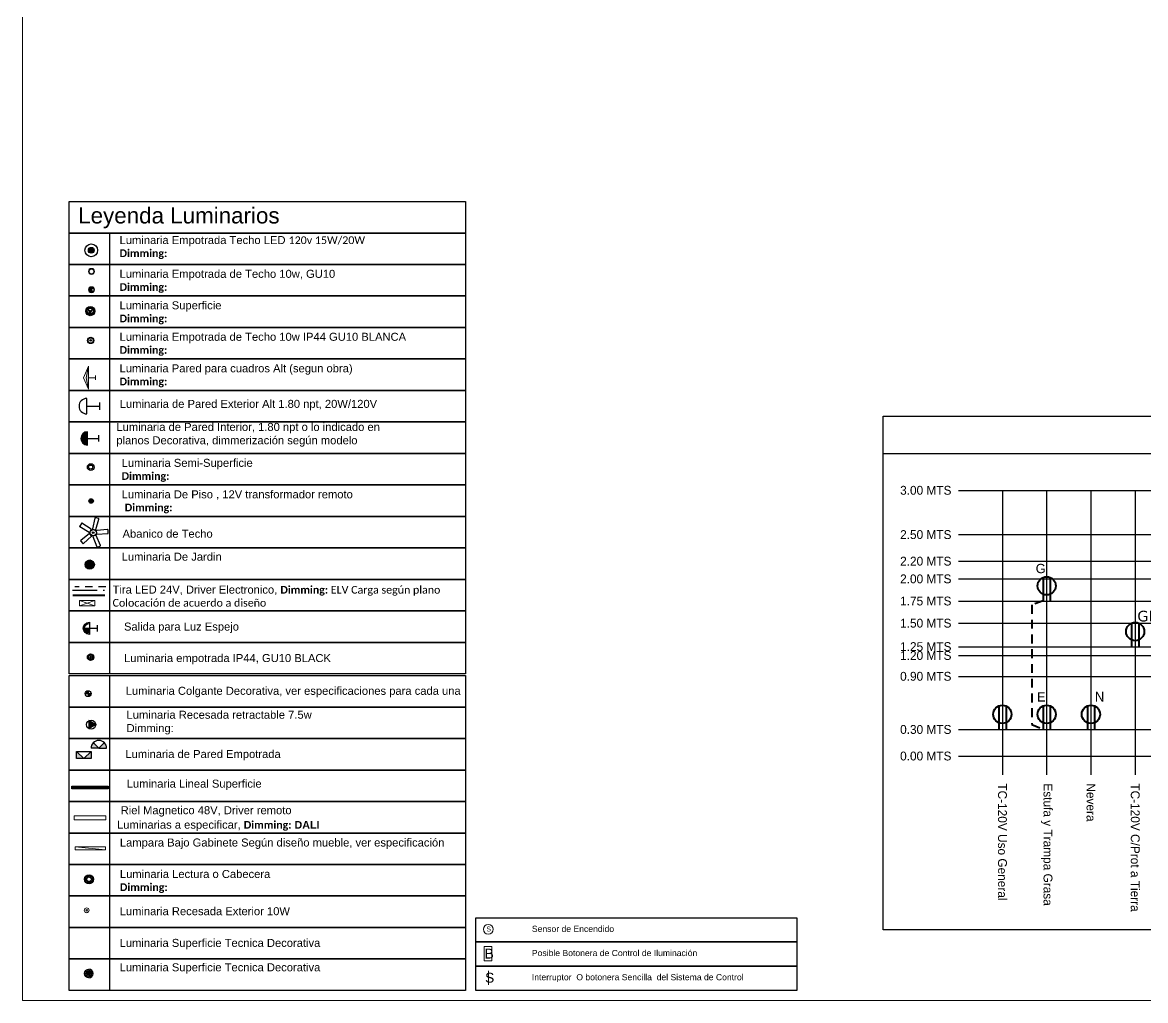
# Model space of a CAD drawing. Header units: metres. Extents: x 14 to 2416, y -346 to 476.
# Drawn here: x 113.19 to 132.22, y -103.94 to -87.38 of the extents above; entities that cross this region are included whole.
import ezdxf

# ---------------------------------------------------------------- set-up
doc = ezdxf.new("R2010")
doc.units = ezdxf.units.M
for name, pattern in [('0', [0]), ('B2-1$0$HIDDEN2', [0.1875, 0.125, -0.0625]), ('CONTINUA', [0]), ('Dash Style-2', [0.694425, 0.48607, -0.208355]), ('HIDDEN', [0.375, 0.25, -0.125]), ('STYLE_03', [0.5, 0.416656, -0.083344])]:
    doc.linetypes.add(name, pattern=pattern)
doc.layers.get('0').update_dxf_attribs({"linetype": '0', "lineweight": 20})
doc.layers.get('Defpoints').update_dxf_attribs({"color": 6})
for name, color, linetype, lineweight in [('A-WALL-PATT', 111, 'Continuous', 5), ('E Leyenda', 7, 'Continuous', 13), ('E Salida TCorrientes', 24, 'CONTINUA', 40), ('E Tablas Electricas', 152, 'Continuous', 25), ('E Textos Electricos', 7, 'Continuous', 15), ('E Tuberia Emp Piso', 24, 'Dash Style-2', 40), ('MAVA', 1, 'Continuous', 15), ('MAVA -LUMINARIAS', 1, 'Continuous', 18), ('MAVA int', 3, 'Continuous', 18), ('MAVA TEXTO', 1, 'Continuous', 30)]:
    doc.layers.add(name, color=color, linetype=linetype, lineweight=lineweight)
for name, color, linetype in [('M luces', 1, 'Continuous'), ('MAVA ELECTRICAS', 11, 'Continuous'), ('MAVA LUM', 1, 'Continuous'), ('MAVA Luminarias', 1, 'Continuous')]:
    doc.layers.add(name, color=color, linetype=linetype)
doc.styles.add('Arial', font='arial.ttf', dxfattribs={"height": 375})
doc.styles.add('CENTURY GOTHIC', font='GOTHIC.TTF')
doc.styles.add('DIMTEXT', font='dim.shx', dxfattribs={"width": 0.75})
doc.styles.add('Engineering_PLUS_Standard', font='romand.shx', dxfattribs={"width": 0.75})
doc.styles.get("Standard").update_dxf_attribs({"font": 'arial.ttf', "height": 0.1875})
pattern_1 = [(0, (0, 0), (0, 6.985), [5.08, -1.905]), (90, (0, 0), (-6.985, 4e-16), [5.08, -1.905])]

# ---------------------------------------------------------------- blocks, each defined once
blk = doc.blocks.new('SCONCE 1')
at = {"layer": 'MAVA Luminarias', "color": 5, "linetype": 'Continuous'}
for p, q in [((-1.374, 0.679), (-1.374, 1.191)), ((-1.374, 0.935), (-0.931, 0.935)), ((-0.931, 0.816), (-0.931, 1.054))]:
    blk.add_line(p, q, dxfattribs=at)
blk.add_arc((-1.374, 0.935), 0.256, 90, 270, dxfattribs=at)
blk = doc.blocks.new('SCONCE 2')
at = {"layer": 'MAVA Luminarias', "linetype": 'Continuous'}
blk.add_hatch(color=1, dxfattribs=at).paths.add_polyline_path([(0.342, -0.24, 1), (-0.169, -0.24)])
at = {"layer": 'MAVA Luminarias', "color": 1, "linetype": 'Continuous'}
for p, q in [((-0.169, -0.24), (0.342, -0.24)), ((0.087, -0.24), (0.087, -0.682)), ((-0.032, -0.682), (0.206, -0.682))]:
    blk.add_line(p, q, dxfattribs=at)
blk.add_arc((0.087, -0.24), 0.256, 0, 180, dxfattribs=at)
blk = doc.blocks.new('pendant grande')
at = {"layer": 'MAVA Luminarias', "color": 160}
for radius in [0.163, 0.099]:
    blk.add_circle((4071482.91, -515020.168), radius, dxfattribs=at)
blk = doc.blocks.new('piso')
at = {"layer": 'MAVA Luminarias', "transparency": 33554687}
blk.add_hatch(color=6, dxfattribs=at).paths.add_polyline_path([(513802.922, 2035255.174, 1), (513803.034, 2035255.174, 1)])
at = {"layer": 'MAVA Luminarias', "color": 6, "transparency": 33554687}
blk.add_circle((513802.978, 2035255.174), 0.0562, dxfattribs=at)
blk = doc.blocks.new('abanico mava')
at = {"layer": 'MAVA Luminarias', "linetype": 'ByBlock', "lineweight": -2, "extrusion": (4.64878e-10, 3.72215e-09, 1), "elevation": 0}
for points in [[(513803.102, 2035248.678), (513803.215, 2035249.086, 0.421374), (513803.203, 2035249.107), (513803.084, 2035249.136, 0.421374), (513803.064, 2035249.124), (513802.972, 2035248.71, 0.407089), (513802.984, 2035248.69), (513803.082, 2035248.666, 0.407089)], [(513802.921, 2035248.69), (513802.567, 2035248.923, 0.421374), (513802.544, 2035248.918), (513802.479, 2035248.814, 0.421374), (513802.485, 2035248.791), (513802.85, 2035248.576, 0.407089), (513802.873, 2035248.581), (513802.926, 2035248.667, 0.407089)], [(513802.993, 2035248.405), (513803.142, 2035248.008, 0.421374), (513803.164, 2035247.998), (513803.278, 2035248.044, 0.421374), (513803.287, 2035248.066), (513803.118, 2035248.455, 0.407089), (513803.096, 2035248.464), (513803.003, 2035248.426, 0.407089)]]:
    blk.add_lwpolyline(points, format="xyb", close=True, dxfattribs=at)
at = {"layer": 'MAVA Luminarias', "linetype": 'ByBlock', "lineweight": -2, "extrusion": (4.64878e-10, 3.72215e-09, 1)}
for points in [[(513803.147, 2035248.501), (513803.57, 2035248.521, 0.421374), (513803.586, 2035248.539), (513803.578, 2035248.661, 0.421374), (513803.559, 2035248.676), (513803.137, 2035248.636, 0.407089), (513803.122, 2035248.618), (513803.129, 2035248.517, 0.407089)], [(513802.854, 2035248.521), (513802.522, 2035248.257, 0.421374), (513802.52, 2035248.233), (513802.599, 2035248.139, 0.421374), (513802.623, 2035248.137), (513802.94, 2035248.418, 0.407089), (513802.942, 2035248.442), (513802.877, 2035248.519, 0.407089)]]:
    blk.add_lwpolyline(points, format="xyb", close=True, dxfattribs=at)
at = {"layer": 'MAVA Luminarias', "linetype": 'ByBlock', "lineweight": -2}
for radius in [0.123, 0.0335]:
    blk.add_circle((513803.004, 2035248.559), radius, dxfattribs=at)
blk = doc.blocks.new('driver tira led')
at = {"layer": 'A-WALL-PATT', "lineweight": 0, "true_color": 0x2776bb}
h = blk.add_hatch(dxfattribs=at)
h.set_pattern_fill('ANGLE', color=152)
h.set_pattern_definition(pattern_1)
h.paths.add_polyline_path([(15.226, 4.474), (15.226, 4.392), (15.346, 4.433)])
h.paths.add_polyline_path([(15.467, 4.474), (15.346, 4.433), (15.467, 4.392)])
at = {"layer": 'MAVA Luminarias', "linetype": 'Continuous', "lineweight": 0, "true_color": 0x2776bb}
h = blk.add_hatch(dxfattribs=at)
h.set_pattern_fill('ANGLE', color=152)
h.set_pattern_definition(pattern_1)
h.paths.add_polyline_path([(15.346, 4.433), (15.226, 4.474), (15.226, 4.392)])
h.paths.add_polyline_path([(15.467, 4.392), (15.467, 4.474), (15.346, 4.433)])
at = {"layer": 'MAVA Luminarias', "color": 152, "linetype": 'Continuous', "lineweight": 0, "true_color": 0x2776bb}
for p, q in [((15.226, 4.474), (15.467, 4.392)), ((15.226, 4.392), (15.467, 4.474))]:
    blk.add_line(p, q, dxfattribs=at)
blk.add_lwpolyline([(15.226, 4.474), (15.467, 4.474), (15.467, 4.392), (15.226, 4.392)], close=True, dxfattribs=at)
blk = doc.blocks.new('lum decorativa')
at = {"layer": 'MAVA Luminarias', "ltscale": 0.3, "transparency": 33554687}
h = blk.add_hatch(color=82, dxfattribs=at)
h.paths.add_polyline_path([(513802.938, 2035251.338, 0.414214), (513802.864, 2035251.265), (513802.938, 2035251.265)])
h.paths.add_polyline_path([(513802.938, 2035251.191, 0.414214), (513803.011, 2035251.265), (513802.938, 2035251.265)])
at = {"layer": 'MAVA Luminarias', "color": 82, "ltscale": 0.3, "transparency": 33554687}
for p, q in [((513802.864, 2035251.265), (513803.011, 2035251.265)), ((513802.938, 2035251.338), (513802.938, 2035251.191))]:
    blk.add_line(p, q, dxfattribs=at)
blk.add_circle((513802.938, 2035251.265), 0.0737, dxfattribs=at)
blk = doc.blocks.new('lineal fluo')
at = {"layer": 'MAVA Luminarias'}
blk.add_hatch(color=256, dxfattribs=at).paths.add_polyline_path([(510997.912, 2034552.46), (510997.912, 2034552.426), (510998.82, 2034552.426), (510998.82, 2034552.46)])
blk.add_line((510997.912, 2034552.426), (510998.82, 2034552.426), dxfattribs=at)
blk.add_lwpolyline([(510997.912, 2034552.46), (510998.82, 2034552.46), (510998.82, 2034552.391), (510997.912, 2034552.391)], close=True, dxfattribs=at)
blk = doc.blocks.new('luminaria empotrada wallwash')
at = {"layer": 'MAVA Luminarias'}
h = blk.add_hatch(color=210, dxfattribs=at)
h.dxf.hatch_style = 1
h.paths.add_polyline_path([(511320.381, 2038005.545), (511320.534, 2038005.633), (511320.381, 2038005.722)])
at = {"layer": 'MAVA Luminarias', "color": 210}
blk.add_lwpolyline([(511320.534, 2038005.633), (511320.381, 2038005.722), (511320.381, 2038005.545)], close=True, dxfattribs=at)
blk.add_circle((511320.432, 2038005.633), 0.102, dxfattribs=at)
blk = doc.blocks.new('undercounter')
at = {"layer": 'MAVA -LUMINARIAS', "lineweight": 0}
h = blk.add_hatch(dxfattribs=at)
h.set_pattern_fill('ANGLE', color=6)
h.set_pattern_definition(pattern_1)
h.paths.add_polyline_path([(19.338, 1.583), (19.338, 1.517), (20.015, 1.517)])
at = {"layer": 'MAVA -LUMINARIAS', "color": 6, "lineweight": 0}
blk.add_line((19.338, 1.583), (20.015, 1.517), dxfattribs=at)
blk.add_lwpolyline([(19.338, 1.583), (20.015, 1.583), (20.015, 1.517), (19.338, 1.517)], close=True, dxfattribs=at)
blk = doc.blocks.new('1in reflector')
at = {"layer": 'A-WALL-PATT', "lineweight": 0, "true_color": 0x2776bb}
h = blk.add_hatch(dxfattribs=at)
h.set_pattern_fill('ANGLE', color=152)
h.set_pattern_definition(pattern_1)
h.paths.add_polyline_path([(-9.223, 2.193, 1), (-9.148, 2.193, 1)])
h.paths.add_polyline_path([(-9.173, 2.193, -1), (-9.198, 2.193, -1)], flags=16)
at = {"layer": 'MAVA -LUMINARIAS', "color": 143, "lineweight": 0, "true_color": 0x7aafdf}
for radius in [0.0375, 0.0125]:
    blk.add_circle((-9.186, 2.193), radius, dxfattribs=at)
blk = doc.blocks.new('*U282')
at = {"ltscale": 0.01}
h = blk.add_hatch(color=5, dxfattribs=at)
h.dxf.hatch_style = 1
edge = h.paths.add_edge_path()
edge.add_line((0, 0.215), (0, 0.131))
edge.add_line((0, 0.131), (0.084, 0.131))
edge.add_arc((0, 0.131), 0.0838, 0, 90)
at = {"layer": 'M luces', "color": 5, "linetype": 'Continuous'}
for p, q in [((0, 0.215), (0, 0)), ((-0.103, 0.131), (0.103, 0.131)), ((-0.052, 0), (0.052, 0))]:
    blk.add_line(p, q, dxfattribs=at)
for radius in [0.103, 0.0838]:
    blk.add_arc((0, 0.131), radius, 0, 180, dxfattribs=at)
at = {"ltscale": 1e-05, "style": 'DIMTEXT', "flags": 1}
blk.add_attdef('MULTIPLICADOR', (0.164, 0.472), '', height=0.15, dxfattribs=at)
at = {"layer": 'MAVA ELECTRICAS', "color": 3, "ltscale": 1e-05, "style": 'Engineering_PLUS_Standard', "width": 0.75}
blk.add_attdef('Control', (-0.095, 0.32), '', height=0.1, rotation=90, dxfattribs=at)
at = {"layer": 'MAVA TEXTO', "ltscale": 1e-05, "style": 'Arial', "width": 0.8}
blk.add_attdef('ALTURA_MONTAJE', (0.147, 0.321), '', height=0.096, dxfattribs=at)
blk = doc.blocks.new('SUPERFICIAL')
at = {"layer": 'MAVA LUM'}
h = blk.add_hatch(color=256, dxfattribs=at)
h.dxf.hatch_style = 1
edge = h.paths.add_edge_path()
edge.add_arc((0.001, 0.002), 0.059, 0, 360)
for radius in [0.13, 0.0593]:
    blk.add_circle((0.001, 0.002, 0), radius, dxfattribs=at)
at = {"ltscale": 1e-05, "style": 'DIMTEXT', "flags": 1}
blk.add_attdef('MULTIPLICADOR', (0.093, 0.469), '', height=0.15, dxfattribs=at)
blk = doc.blocks.new('dl ip')
at = {"layer": 'MAVA', "true_color": 0xf8991e, "transparency": 33554687}
h = blk.add_hatch(color=30, dxfattribs=at)
h.dxf.hatch_style = 1
h.paths.add_polyline_path([(94.757, -111.209), (94.711, -111.248), (94.662, -111.211), (94.711, -111.309)])
at = {"layer": 'MAVA Luminarias', "linetype": 'Continuous', "true_color": 0xf8991e}
h = blk.add_hatch(color=30, dxfattribs=at)
h.paths.add_polyline_path([(94.618, -111.248, 1), (94.804, -111.248, 1)])
h.paths.add_polyline_path([(94.772, -111.248, -1), (94.65, -111.248, -1)], flags=16)
at = {"layer": 'MAVA', "color": 30, "true_color": 0xf8991e}
for p, q in [((94.711, -111.248), (94.662, -111.211)), ((94.662, -111.211), (94.711, -111.309)), ((94.711, -111.309), (94.757, -111.209)), ((94.757, -111.209), (94.711, -111.248))]:
    blk.add_line(p, q, dxfattribs=at)
at = {"layer": 'MAVA Luminarias', "color": 30, "linetype": 'Continuous', "true_color": 0xf8991e}
for radius in [0.093, 0.061]:
    blk.add_circle((94.711, -111.248), radius, dxfattribs=at)
blk = doc.blocks.new('botonera')
at = {"layer": 'MAVA int', "lineweight": 0}
blk.add_lwpolyline([(-26.756, 3.132), (-26.598, 3.132), (-26.598, 2.845), (-26.756, 2.845)], close=True, dxfattribs=at)
at = {"layer": 'MAVA int', "lineweight": 0, "insert": (-26.747, 3.09), "char_height": 0.2, "attachment_point": 1}
blk.add_mtext_dynamic_manual_height_columns('B', width=2.66732, gutter_width=1, heights=[0], dxfattribs=at)
blk = doc.blocks.new('switch')
at = {"layer": 'MAVA int', "lineweight": 0}
blk.add_line((-26.855, 3.129), (-26.856, 2.847), dxfattribs=at)
at = {"layer": 'MAVA int', "lineweight": 0, "insert": (-26.922, 3.089), "char_height": 0.2, "attachment_point": 1}
blk.add_mtext_dynamic_manual_height_columns('S', width=2.66732, gutter_width=1, heights=[0], dxfattribs=at)
blk = doc.blocks.new('sensor')
at = {"layer": 'MAVA int', "color": 3, "lineweight": 0}
blk.add_circle((-3.911, -3.479), 0.0997, dxfattribs=at)
at = {"layer": 'MAVA int', "color": 3, "lineweight": 0, "insert": (-3.949, -3.423), "char_height": 0.1, "attachment_point": 1}
blk.add_mtext_dynamic_manual_height_columns('S', width=0.09702, gutter_width=1, heights=[0], dxfattribs=at)
blk = doc.blocks.new('sumergible')
at = {"layer": 'MAVA Luminarias', "true_color": 0x5e67af, "transparency": 33554569}
h = blk.add_hatch(color=165, dxfattribs=at)
h.dxf.hatch_style = 1
h.paths.add_polyline_path([(454.205, -175.201, 1), (454.205, -175.131)])
at = {"layer": 'MAVA Luminarias', "color": 165, "true_color": 0x5e67af}
blk.add_line((454.205, -175.079), (454.205, -175.253), dxfattribs=at)
for radius in [0.0871, 0.0611, 0.0351]:
    blk.add_arc((454.205, -175.166), radius, 270, 90, dxfattribs=at)
blk = doc.blocks.new('sumergible piso')
at = {"layer": 'MAVA -LUMINARIAS', "color": 5, "xscale": -1, "rotation": 1.681920203111531e-07}
blk.add_blockref('sumergible', (488.432, 148.129), dxfattribs=at)
at = {"layer": 'MAVA -LUMINARIAS', "color": 5}
blk.add_blockref('sumergible', (-419.978, 148.129), dxfattribs=at)
blk = doc.blocks.new('picture sconce')
at = {"layer": 'MAVA'}
h = blk.add_hatch(color=256, dxfattribs=at)
h.dxf.hatch_style = 1
h.paths.add_polyline_path([(25.698, -27.958), (25.698, -27.733), (25.673, -27.846)])
for p, q in [((25.649, -27.846), (25.698, -27.733)), ((25.698, -27.733), (25.673, -27.846)), ((25.698, -27.958), (25.649, -27.846)), ((25.673, -27.846), (25.698, -27.958)), ((25.698, -27.846), (25.765, -27.846)), ((25.765, -27.867), (25.765, -27.824))]:
    blk.add_line(p, q, dxfattribs=at)
blk.add_lwpolyline([(25.698, -27.733), (25.698, -27.733), (25.698, -27.958)], dxfattribs=at)
blk = doc.blocks.new('downlight')
at = {"layer": 'MAVA -LUMINARIAS'}
h = blk.add_hatch(color=3, dxfattribs=at)
h.dxf.hatch_style = 1
h.paths.add_polyline_path([(-5.416, -22.457, 1), (-5.292, -22.457, 1)])
h.paths.add_polyline_path([(-5.305, -22.457, -1), (-5.403, -22.457, -1)], flags=16)
at = {"layer": 'MAVA -LUMINARIAS', "color": 3}
for radius in [0.0622, 0.049]:
    blk.add_circle((-5.354, -22.457), radius, dxfattribs=at)
blk = doc.blocks.new('wall wash')
at = {"layer": 'MAVA -LUMINARIAS'}
h = blk.add_hatch(color=3, dxfattribs=at)
h.dxf.hatch_style = 1
h.paths.add_polyline_path([(-5.416, -22.829, 1), (-5.292, -22.829, 1)])
h.paths.add_polyline_path([(-5.305, -22.829, -1), (-5.403, -22.829, -1)], flags=16)
h.paths.add_polyline_path([(-5.403, -22.829, 0.615565), (-5.325, -22.869), (-5.354, -22.829), (-5.325, -22.79, 0.615565)], flags=16)
h = blk.add_hatch(color=256, dxfattribs=at)
h.dxf.hatch_style = 1
h.paths.add_polyline_path([(-5.354, -22.829), (-5.325, -22.79, 0.615565), (-5.403, -22.829, 0.615565), (-5.325, -22.869)])
at = {"layer": 'MAVA -LUMINARIAS', "color": 3}
for q in [(-5.325, -22.79), (-5.325, -22.869)]:
    blk.add_line((-5.354, -22.829), q, dxfattribs=at)
for radius in [0.0622, 0.049]:
    blk.add_circle((-5.354, -22.829), radius, dxfattribs=at)
blk = doc.blocks.new('step rd')
at = {"layer": 'MAVA LUM'}
h = blk.add_hatch(color=256, dxfattribs=at)
h.dxf.hatch_style = 1
h.paths.add_polyline_path([(37.454, 47.12), (37.613, 47.12), (37.501, 47.233, 0.201582)])
h.paths.add_polyline_path([(37.772, 47.12, 0.201582), (37.724, 47.233), (37.613, 47.12)])
for q in [(37.454, 47.12), (37.501, 47.233), (37.724, 47.233), (37.772, 47.12)]:
    blk.add_line((37.613, 47.12), q, dxfattribs=at)
blk.add_arc((37.613, 47.12), 0.159, 0, 180, dxfattribs=at)
blk = doc.blocks.new('step')
at = {"layer": 'MAVA LUM'}
h = blk.add_hatch(color=256, dxfattribs=at)
h.dxf.hatch_style = 1
h.paths.add_polyline_path([(37.159, 46.91), (37.309, 46.91), (37.159, 47.053)])
h.paths.add_polyline_path([(37.458, 47.053), (37.309, 46.91), (37.458, 46.91)])
for p, q in [((37.159, 47.053), (37.309, 46.91)), ((37.309, 46.91), (37.458, 47.053))]:
    blk.add_line(p, q, dxfattribs=at)
blk.add_lwpolyline([(37.159, 47.053), (37.458, 47.053), (37.458, 46.91), (37.159, 46.91)], close=True, dxfattribs=at)
blk = doc.blocks.new('IP44 DL')
h = blk.add_hatch(color=32)
h.dxf.hatch_style = 1
h.paths.add_polyline_path([(23.928, -22.341, 1), (24.059, -22.341, 1)])
h.paths.add_polyline_path([(24.053, -22.341, -1), (23.934, -22.341, -1)], flags=16)
h.paths.add_polyline_path([(24.046, -22.341, -1), (23.941, -22.341, -1)], flags=0)
h.paths.add_polyline_path([(24.037, -22.341, -1), (23.95, -22.341, -1)], flags=0)
h.paths.add_polyline_path([(24.009, -22.341, -1), (23.977, -22.341, -1)], flags=0)
at = {"layer": 'MAVA Luminarias'}
h = blk.add_hatch(color=32, dxfattribs=at)
h.dxf.hatch_style = 1
h.paths.add_polyline_path([(24.009, -22.341, 1), (23.977, -22.341, 1)])
at = {"layer": 'MAVA', "color": 32, "lineweight": 30}
blk.add_circle((23.993, -22.341), 0.0654, dxfattribs=at)
at = {"layer": 'MAVA Luminarias', "color": 32}
for radius in [0.0593, 0.0527, 0.0437, 0.0162]:
    blk.add_circle((23.993, -22.341), radius, dxfattribs=at)
blk = doc.blocks.new('ip44 white')
at = {"layer": 'MAVA'}
h = blk.add_hatch(color=4, dxfattribs=at)
h.dxf.hatch_style = 1
h.paths.add_polyline_path([(181.76, 80.359, 1), (181.879, 80.359, 1)])
h.paths.add_polyline_path([(181.872, 80.359, -1), (181.767, 80.359, -1)], flags=16)
h.paths.add_polyline_path([(181.836, 80.359, -1), (181.803, 80.359, -1)], flags=0)
at = {"layer": 'MAVA Luminarias'}
h = blk.add_hatch(color=4, dxfattribs=at)
h.dxf.hatch_style = 1
h.paths.add_polyline_path([(181.836, 80.359, 1), (181.803, 80.359, 1)])
at = {"layer": 'MAVA', "color": 4, "lineweight": 30}
blk.add_circle((181.82, 80.359), 0.0654, dxfattribs=at)
at = {"layer": 'MAVA Luminarias', "color": 4}
for radius in [0.0593, 0.0527, 0.0162]:
    blk.add_circle((181.82, 80.359), radius, dxfattribs=at)
blk = doc.blocks.new('A$Cd6acdfdc')
at = {"layer": 'MAVA Luminarias', "transparency": 33554687}
blk.add_hatch(color=2, dxfattribs=at).paths.add_polyline_path([(0, 0.079, 1), (0.158, 0.079, 1)])
at = {"layer": 'MAVA Luminarias', "color": 2, "transparency": 33554687}
blk.add_circle((0.079, 0.079), 0.079, dxfattribs=at)
blk = doc.blocks.new('A$Cf21965bd')
at = {"layer": 'MAVA', "color": 150, "linetype": 'STYLE_03', "lineweight": 40, "ltscale": 2}
blk.add_line((0.058, 8.242), (0.6, 8.242), dxfattribs=at)
at = {"layer": 'MAVA Luminarias', "color": 251}
for p, q in [((0.683, 14.374), (0.683, 6.909)), ((0.683, 6.88), (0.683, 1.547))]:
    blk.add_line(p, q, dxfattribs=at)
at = {"layer": 'MAVA Luminarias', "color": 3, "linetype": 'B2-1$0$HIDDEN2', "lineweight": 30}
blk.add_line((0.617, 8.381), (0.091, 8.381), dxfattribs=at)
at = {"layer": 'MAVA Luminarias', "linetype": 'STYLE_03', "lineweight": 30}
blk.add_line((0.055, 8.324), (0.597, 8.324), dxfattribs=at)
at = {"layer": 'MAVA Luminarias', "color": 251}
for points in [[(0, 14.908), (6.71, 14.908), (6.71, 14.374), (0, 14.374)], [(0, 14.374), (6.71, 14.374), (6.71, 13.841), (0, 13.841)], [(0, 13.841), (6.71, 13.841), (6.71, 13.308), (0, 13.308)], [(0, 13.308), (6.71, 13.308), (6.71, 12.775), (0, 12.775)], [(0, 12.775), (6.71, 12.775), (6.71, 12.242), (0, 12.242)], [(0, 12.242), (6.71, 12.242), (6.71, 11.708), (0, 11.708)], [(0, 11.708), (6.71, 11.708), (6.71, 11.175), (0, 11.175)], [(0, 11.175), (6.71, 11.175), (6.71, 10.642), (0, 10.642)], [(0, 10.642), (6.71, 10.642), (6.71, 10.109), (0, 10.109)], [(0, 10.109), (6.71, 10.109), (6.71, 9.575), (0, 9.575)], [(0, 9.575), (6.71, 9.575), (6.71, 9.042), (0, 9.042)], [(0, 9.042), (6.71, 9.042), (6.71, 8.509), (0, 8.509)], [(0, 8.509), (6.71, 8.509), (6.71, 7.976), (0, 7.976)], [(0, 7.976), (6.71, 7.976), (6.71, 7.442), (0, 7.442)], [(0, 7.442), (6.71, 7.442), (6.71, 6.909), (0, 6.909)], [(0, 6.88), (6.71, 6.88), (6.71, 6.346), (0, 6.346)], [(0, 6.346), (6.71, 6.346), (6.71, 5.813), (0, 5.813)], [(0, 5.813), (6.71, 5.813), (6.71, 5.28), (0, 5.28)], [(0, 5.28), (6.71, 5.28), (6.71, 4.747), (0, 4.747)], [(0, 4.747), (6.71, 4.747), (6.71, 4.213), (0, 4.213)], [(0, 4.213), (6.71, 4.213), (6.71, 3.68), (0, 3.68)], [(0, 3.68), (6.71, 3.68), (6.71, 3.147), (0, 3.147)], [(0, 3.147), (6.71, 3.147), (6.71, 2.614), (0, 2.614)], [(6.889, 2.778), (12.327, 2.778), (12.327, 2.368), (6.889, 2.368)], [(0, 2.614), (6.71, 2.614), (6.71, 2.08), (0, 2.08)], [(6.889, 2.368), (12.327, 2.368), (12.327, 1.957), (6.889, 1.957)], [(0, 2.08), (6.71, 2.08), (6.71, 1.547), (0, 1.547)], [(6.889, 1.957), (12.327, 1.957), (12.327, 1.547), (6.889, 1.547)]]:
    blk.add_lwpolyline(points, close=True, dxfattribs=at)
at = {"layer": 'MAVA Luminarias', "lineweight": 0}
blk.add_lwpolyline([(0.08, 4.502), (0.616, 4.502), (0.616, 4.437), (0.08, 4.437)], close=True, dxfattribs=at)
at = {"layer": 'MAVA Luminarias'}
for radius in [0.0762, 0.0582, 0.0393]:
    blk.add_circle((0.334, 3.429), radius, dxfattribs=at)
at = {"layer": 'MAVA', "xscale": 0.8325568943807218, "yscale": 0.8325568943807218, "zscale": 0.8325568943807218}
blk.add_blockref('ip44 white', (-151.014, -54.348), dxfattribs=at)
at = {"layer": 'MAVA LUM', "xscale": 0.8325568943807218, "yscale": 0.8325568943807218, "zscale": 0.8325568943807218}
for name in ['step rd', 'step']:
    blk.add_blockref(name, (-30.815, -33.582), dxfattribs=at)
at = {"layer": 'MAVA Luminarias'}
for name, p, xscale, yscale, zscale in [('SUPERFICIAL', (0.371, 14.08, 0), 0.8325568943807218, 0.8325568943807218, 0.8325568943807218), ('downlight', (4.833, 32.42), 0.8325568943807218, 0.8325568943807218, 0.8325568943807218), ('wall wash', (4.833, 32.42), 0.8325568943807218, 0.8325568943807218, 0.8325568943807218), ('dl ip', (-78.498, 105.672), 0.8325568943807218, 0.8325568943807218, 0.8325568943807218), ('picture sconce', (-44.383, 60.371), 1.73982315417968, 1.73982315417968, 1.73982315417968), ('piso', (-348378.316, -1379973.447), 0.6780394422585752, 0.6780394422585752, 0.6780394422585752), ('abanico mava', (-225328.597, -892551.709), 0.4385513527956227, 0.4385513527956227, 0.4385513527956227), ('IP44 DL', (-19.615, 25.792), 0.8325568943807218, 0.8325568943807218, 0.8325568943807218), ('luminaria empotrada wallwash', (-387389.68, -1544041.584), 0.7576267738864566, 0.7576267738864566, 0.7576267738864566), ('lineal fluo', (-346476.698, -1379501.808), 0.6780394422585752, 0.6780394422585752, 0.6780394422585752), ('sumergible piso', (-28.165, 24.343), 0.8325568943807218, 0.8325568943807218, 0.8325568943807218)]:
    blk.add_blockref(name, p, dxfattribs=dict(at, xscale=xscale, yscale=yscale, zscale=zscale))
at = {"layer": 'MAVA Luminarias', "linetype": 'Continuous', "xscale": 0.5080262103842061, "yscale": 0.5080262103842061, "zscale": 0.5080262103842061}
blk.add_blockref('SCONCE 1', (0.992, 10.967), dxfattribs=at)
at = {"layer": 'MAVA Luminarias', "linetype": 'Continuous', "xscale": 0.4393638274388567, "yscale": 0.4393638274388567, "zscale": 0.4393638274388567, "rotation": 89.99999999999977}
blk.add_blockref('SCONCE 2', (0.203, 10.858), dxfattribs=at)
at = {"layer": 'MAVA Luminarias', "color": 5, "xscale": 0.347569107942079, "yscale": 0.347569107942079, "zscale": 0.347569107942079, "rotation": 89.99999999999977}
blk.add_blockref('pendant grande', (-179004.738, -1415111.272), dxfattribs=at)
at = {"layer": 'MAVA Luminarias'}
blk.add_blockref('A$Cd6acdfdc', (0.266, 8.679), dxfattribs=at)
at = {"layer": 'MAVA Luminarias', "linetype": 'Continuous', "lineweight": 0, "xscale": 1.082323962694938, "yscale": 1.082323962694938, "zscale": 1.082323962694938}
blk.add_blockref('driver tira led', (-16.308, 3.306), dxfattribs=at)
at = {"layer": 'MAVA Luminarias', "ltscale": 0.01, "xscale": -0.9990682732568662, "yscale": 0.9990682732568658, "zscale": 0.9990682732568661, "rotation": 90.0000486075714}
blk.add_blockref('*U282', (0.47, 7.68), dxfattribs=at)
at = {"layer": 'MAVA Luminarias', "color": 82, "xscale": 0.6780394422585752, "yscale": 0.6780394422585752, "zscale": 0.6780394422585752}
blk.add_blockref('lum decorativa', (-348378.339, -1379974.059), dxfattribs=at)
blk.add_blockref('lum decorativa', (-348378.339, -1379974.059), dxfattribs=at)
at = {"layer": 'MAVA Luminarias', "lineweight": 0}
for name, p, xscale, yscale, zscale in [('undercounter', (-14.552, 2.781), 0.7576267738864566, 0.7576267738864566, 0.7576267738864566), ('1in reflector', (10.236, 0.531), 1.082323962694938, 1.082323962694938, 1.082323962694938), ('sensor', (10.353, 5.479), 0.8325568943807218, 0.8325568943807218, 0.8325568943807218), ('botonera', (29.304, -0.319), 0.8325568943807218, 0.8325568943807218, 0.8325568943807218), ('switch', (29.458, -0.726), 0.8325568943807218, 0.8325568943807218, 0.8325568943807218)]:
    blk.add_blockref(name, p, dxfattribs=dict(at, xscale=xscale, yscale=yscale, zscale=zscale))
at = {"layer": 'MAVA Luminarias', "attachment_point": 1, "style": 'Arial'}
for s, insert, char_height, width in [('Leyenda Luminarios', (0.15, 14.807), 0.27122, 4.34981), ('{\\C7;Luminaria Empotrada Techo LED \\fCalibri|b0|i0|c0|p34;\\H0.95833x;120v 15W/20W\\H1.04348x;\\P\\fCalibri|b1|i0|c0|p34;\\H0.95833x;Dimming:}', (0.851, 14.323), 0.13561, 5.66832), ('{\\C7;Luminaria Empotrada de Techo 10w, GU10\\P\\fCalibri|b1|i0|c0|p34;\\H0.95833x;Dimming:\\fCalibri|b0|i0|c0|p34; }', (0.851, 13.751), 0.13561, 5.66832), ('{\\C7;Luminaria Superficie\\P\\fCalibri|b1|i0|c0|p34;\\H0.95833x;Dimming:\\fCalibri|b0|i0|c0|p34; }', (0.851, 13.218), 0.13561, 5.66832), ('{\\C7;Luminaria Empotrada de Techo 10w IP44 GU10 BLANCA\\P\\fCalibri|b1|i0|c0|p34;\\H0.95833x;Dimming:\\fCalibri|b0|i0|c0|p34; }', (0.851, 12.685), 0.13561, 5.66832), ('{\\C7;Luminaria Pared para cuadros Alt (segun obra)\\P\\fCalibri|b1|i0|c0|p34;\\H0.95833x;Dimming:\\fCalibri|b0|i0|c0|p34; }', (0.851, 12.151), 0.13561, 5.66832), ('{\\C7;Luminaria de Pared Exterior Alt 1.80 npt, 20W/120V\\fCalibri|b0|i0|c0|p34;   }', (0.855, 11.549), 0.13561, 5.66832), ('{\\C7;Luminaria de Pared Interior, 1.80 npt o lo indicado en planos Decorativa, dimmerización según modelo}', (0.797, 11.158), 0.135608, 4.96641), ('{\\C7;Luminaria Semi-Superficie\\P\\fCalibri|b1|i0|c0|p34;\\H0.95833x;Dimming:}', (0.886, 10.55), 0.13561, 4.61392), ('{\\C7;Luminaria De Piso , 12V transformador remoto                                  \\P \\fCalibri|b1|i0|c0|p34;\\H0.95833x;Dimming:}', (0.886, 10.017), 0.13561, 4.61392), ('\\A1;{\\C7;Abanico de Techo}', (0.902, 9.35), 0.13561, 5.66832), ('{\\C7;Luminaria De Jardin }', (0.886, 8.961), 0.13561, 4.61392), ('\\A1;{\\C7;Tira LED 24V, Driver Electronico, \\A0;\\fCalibri|b1|i0|c0|p34;\\H0.95833x;Dimming:\\fCalibri|b0|i0|c0|p34; ELV Carga según plano  Colocación de acuerdo a diseño}', (0.733, 8.403), 0.135608, 6.26555), ('\\A1;{\\C7;Salida para Luz Espejo}', (0.926, 7.777), 0.13561, 5.66832), ('\\A1;{\\C7;Luminaria empotrada IP44, GU10 BLACK}', (0.926, 7.244), 0.13561, 5.66832), ('\\A1;{\\C7;Luminaria Colgante Decorativa, ver especificaciones para cada una}', (0.955, 6.689), 0.13561, 5.66832), ('\\A1;{\\C7;Luminaria Recesada retractable 7.5w\\PDimming: }', (0.969, 6.284), 0.13561, 5.66832), ('{\\C7;Luminaria de Pared Empotrada}', (0.949, 5.619), 0.13561, 2.89807), ('{\\C7;Luminaria Lineal Superficie }', (0.973, 5.117), 0.13561, 6.25456), ('{\\C7;Riel Magnetico 48V, Driver remoto }', (0.87, 4.667), 0.13561, 5.41999), ('\\A1;{\\C7;Luminarias a especificar, \\A0;\\fCalibri|b1|i0|c0|p34;\\H0.95833x;Dimming:\\fArial|b1|i0|c0|p0; DALI}', (0.808, 4.422), 0.135608, 5.66832), ('{\\C7;Lampara Bajo Gabinete Según diseño mueble, ver especificación }', (0.857, 4.12), 0.13561, 5.41999), ('{\\C7;Luminaria Lectura o Cabecera\\P\\fCalibri|b1|i0|c0|p34;\\H0.95833x;Dimming:\\fCalibri|b0|i0|c0|p34; }', (0.857, 3.587), 0.13561, 5.41999), ('{\\C7;Luminaria Recesada Exterior 10W}', (0.853, 2.957), 0.13561, 5.41999), ('{\\C7;Sensor de Encendido}', (7.836, 2.642), 0.10431, 4.16922), ('\\A1;{\\C7;Luminaria Superficie Tecnica Decorativa}', (0.852, 2.42), 0.13561, 5.66832), ('{\\C7;Posible Botonera de Control de Iluminación}', (7.836, 2.233), 0.10431, 4.16922), ('\\A1;{\\C7;Luminaria Superficie Tecnica Decorativa}', (0.852, 2.007), 0.13561, 5.66832), ('{\\C7;Interruptor  O botonera Sencilla  del Sistema de Control}', (7.836, 1.824), 0.10431, 4.16922)]:
    blk.add_mtext(s, dxfattribs=dict(at, insert=insert, char_height=char_height, width=width))
blk = doc.blocks.new('Alturas de Instalación1')
at = {"layer": 'E Salida TCorrientes', "linetype": 'Continuous'}
for p, q in [((-4.902, 3.977), (-4.902, 3.711)), ((-4.821, 3.977), (-4.821, 3.711)), ((-4.902, 2.526), (-4.902, 2.26)), ((-4.821, 2.526), (-4.821, 2.26))]:
    blk.add_line(p, q, dxfattribs=at)
at = {"layer": 'E Salida TCorrientes'}
for p, q in [((-3.902, 3.461), (-3.902, 3.195)), ((-3.821, 3.461), (-3.821, 3.195)), ((-5.402, 2.526), (-5.402, 2.26)), ((-5.321, 2.526), (-5.321, 2.26)), ((-4.402, 2.526), (-4.402, 2.26)), ((-4.321, 2.526), (-4.321, 2.26))]:
    blk.add_line(p, q, dxfattribs=at)
for centre in [(-4.862, 3.882), (-3.862, 3.366), (-5.362, 2.431), (-4.862, 2.431), (-4.362, 2.431)]:
    blk.add_circle(centre, 0.103, dxfattribs=at)
at = {"layer": 'E Tablas Electricas'}
for p, q in [((-5.856, 4.96), (5.671, 4.96)), ((-5.856, 4.46), (5.671, 4.46)), ((-5.856, 4.16), (5.671, 4.16)), ((-5.856, 3.96), (5.671, 3.96)), ((-5.856, 3.195), (5.671, 3.195)), ((-5.856, 3.095), (5.671, 3.095)), ((-5.856, 1.96), (5.671, 1.96))]:
    blk.add_line(p, q, dxfattribs=at)
at = {"layer": 'E Tablas Electricas', "color": 251, "true_color": 0x636466}
for p, q in [((-5.362, 4.96), (-5.362, 1.75)), ((-4.862, 4.96), (-4.862, 1.75)), ((-4.362, 4.96), (-4.362, 1.75)), ((-3.862, 4.96), (-3.862, 1.75))]:
    blk.add_line(p, q, dxfattribs=at)
at = {"layer": 'E Tablas Electricas', "color": 0}
for p, q in [((-5.856, 3.71), (5.671, 3.71)), ((-5.856, 3.46), (5.671, 3.46)), ((-5.856, 2.86), (5.671, 2.86)), ((-5.856, 2.26), (5.671, 2.26))]:
    blk.add_line(p, q, dxfattribs=at)
at = {"layer": 'E Tablas Electricas'}
for points in [[(-6.709, 5.796), (6.209, 5.796), (6.209, 0), (-6.709, 0)], [(-6.709, 5.796), (6.209, 5.796), (6.209, 5.372), (-6.709, 5.372)]]:
    blk.add_lwpolyline(points, close=True, dxfattribs=at)
at = {"layer": 'E Tuberia Emp Piso', "linetype": 'HIDDEN', "ltscale": 0.4}
blk.add_lwpolyline([(-4.902, 3.711), (-5.031, 3.666), (-5.031, 2.318), (-4.902, 2.261)], dxfattribs=at)
at = {"layer": 'E Salida TCorrientes'}
for s, p in [('G', (-4.986, 4.025)), ('E', (-4.972, 2.576))]:
    blk.add_text(s, height=0.105, dxfattribs=at).set_placement(p)
at = {"layer": 'E Salida TCorrientes', "style": 'CENTURY GOTHIC'}
blk.add_text('N', height=0.111, dxfattribs=at).set_placement((-4.318, 2.575))
at = {"layer": 'E Salida TCorrientes', "insert": (-3.645, 3.539), "char_height": 0.12, "width": 0.63798, "attachment_point": 5, "rotation": 0, "style": 'CENTURY GOTHIC'}
blk.add_mtext('{\\fVerdana|b0|i0|c0|p34;GFCI}', dxfattribs=at)
at = {"layer": 'E Textos Electricos', "ltscale": 0.15, "char_height": 0.1, "style": 'CENTURY GOTHIC'}
for s, insert, width, attachment_point, rotation in [('3.00 MTS', (-6.227, 4.96), 0.74184, 5, 0), ('2.50 MTS', (-6.227, 4.46), 0.74184, 5, 0), ('2.20 MTS', (-6.227, 4.16), 0.74184, 5, 0), ('2.00 MTS', (-6.227, 3.96), 0.74184, 5, 0), ('1.75 MTS', (-6.227, 3.71), 0.74184, 5, 0), ('1.50 MTS', (-6.227, 3.46), 0.74184, 5, 0), ('1.25 MTS', (-6.227, 3.195), 0.74184, 5, 0), ('1.20 MTS', (-6.227, 3.095), 0.74184, 5, 0), ('0.90 MTS', (-6.227, 2.86), 0.74184, 5, 0), ('0.30 MTS', (-6.227, 2.26), 0.74184, 5, 0), ('0.00 MTS', (-6.227, 1.96), 0.74184, 5, 0), ('TC-120V Uso General', (-5.362, 1.652), 3.64817, 4, 270), ('TC-120V C/Prot a Tierra', (-3.862, 1.652), 3.64817, 4, 270), ('Estufa y Trampa Grasa', (-4.862, 1.652), 1.57133, 4, 270), ('Nevera', (-4.362, 1.652), 1.57133, 4, 270)]:
    blk.add_mtext(s, dxfattribs=dict(at, insert=insert, width=width, attachment_point=attachment_point, rotation=rotation))

msp = doc.modelspace()

# ---------------------------------------------------------------- linework, layer by layer
at = {"layer": 'Defpoints', "lineweight": 13}
msp.add_lwpolyline([(113.19, -63.154), (169.488, -63.154), (169.488, -103.943), (113.19, -103.943)], close=True, dxfattribs=at)

# ---------------------------------------------------------------- block references
at = {"layer": 'E Leyenda', "xscale": 1.5, "yscale": 1.5, "zscale": 1.5}
msp.add_blockref('Alturas de Instalación1', (137.834, -102.743), dxfattribs=at)
at = {"layer": 'MAVA Luminarias'}
msp.add_blockref('A$Cf21965bd', (113.984, -105.319), dxfattribs=at)

doc.saveas('drawing.dxf')
